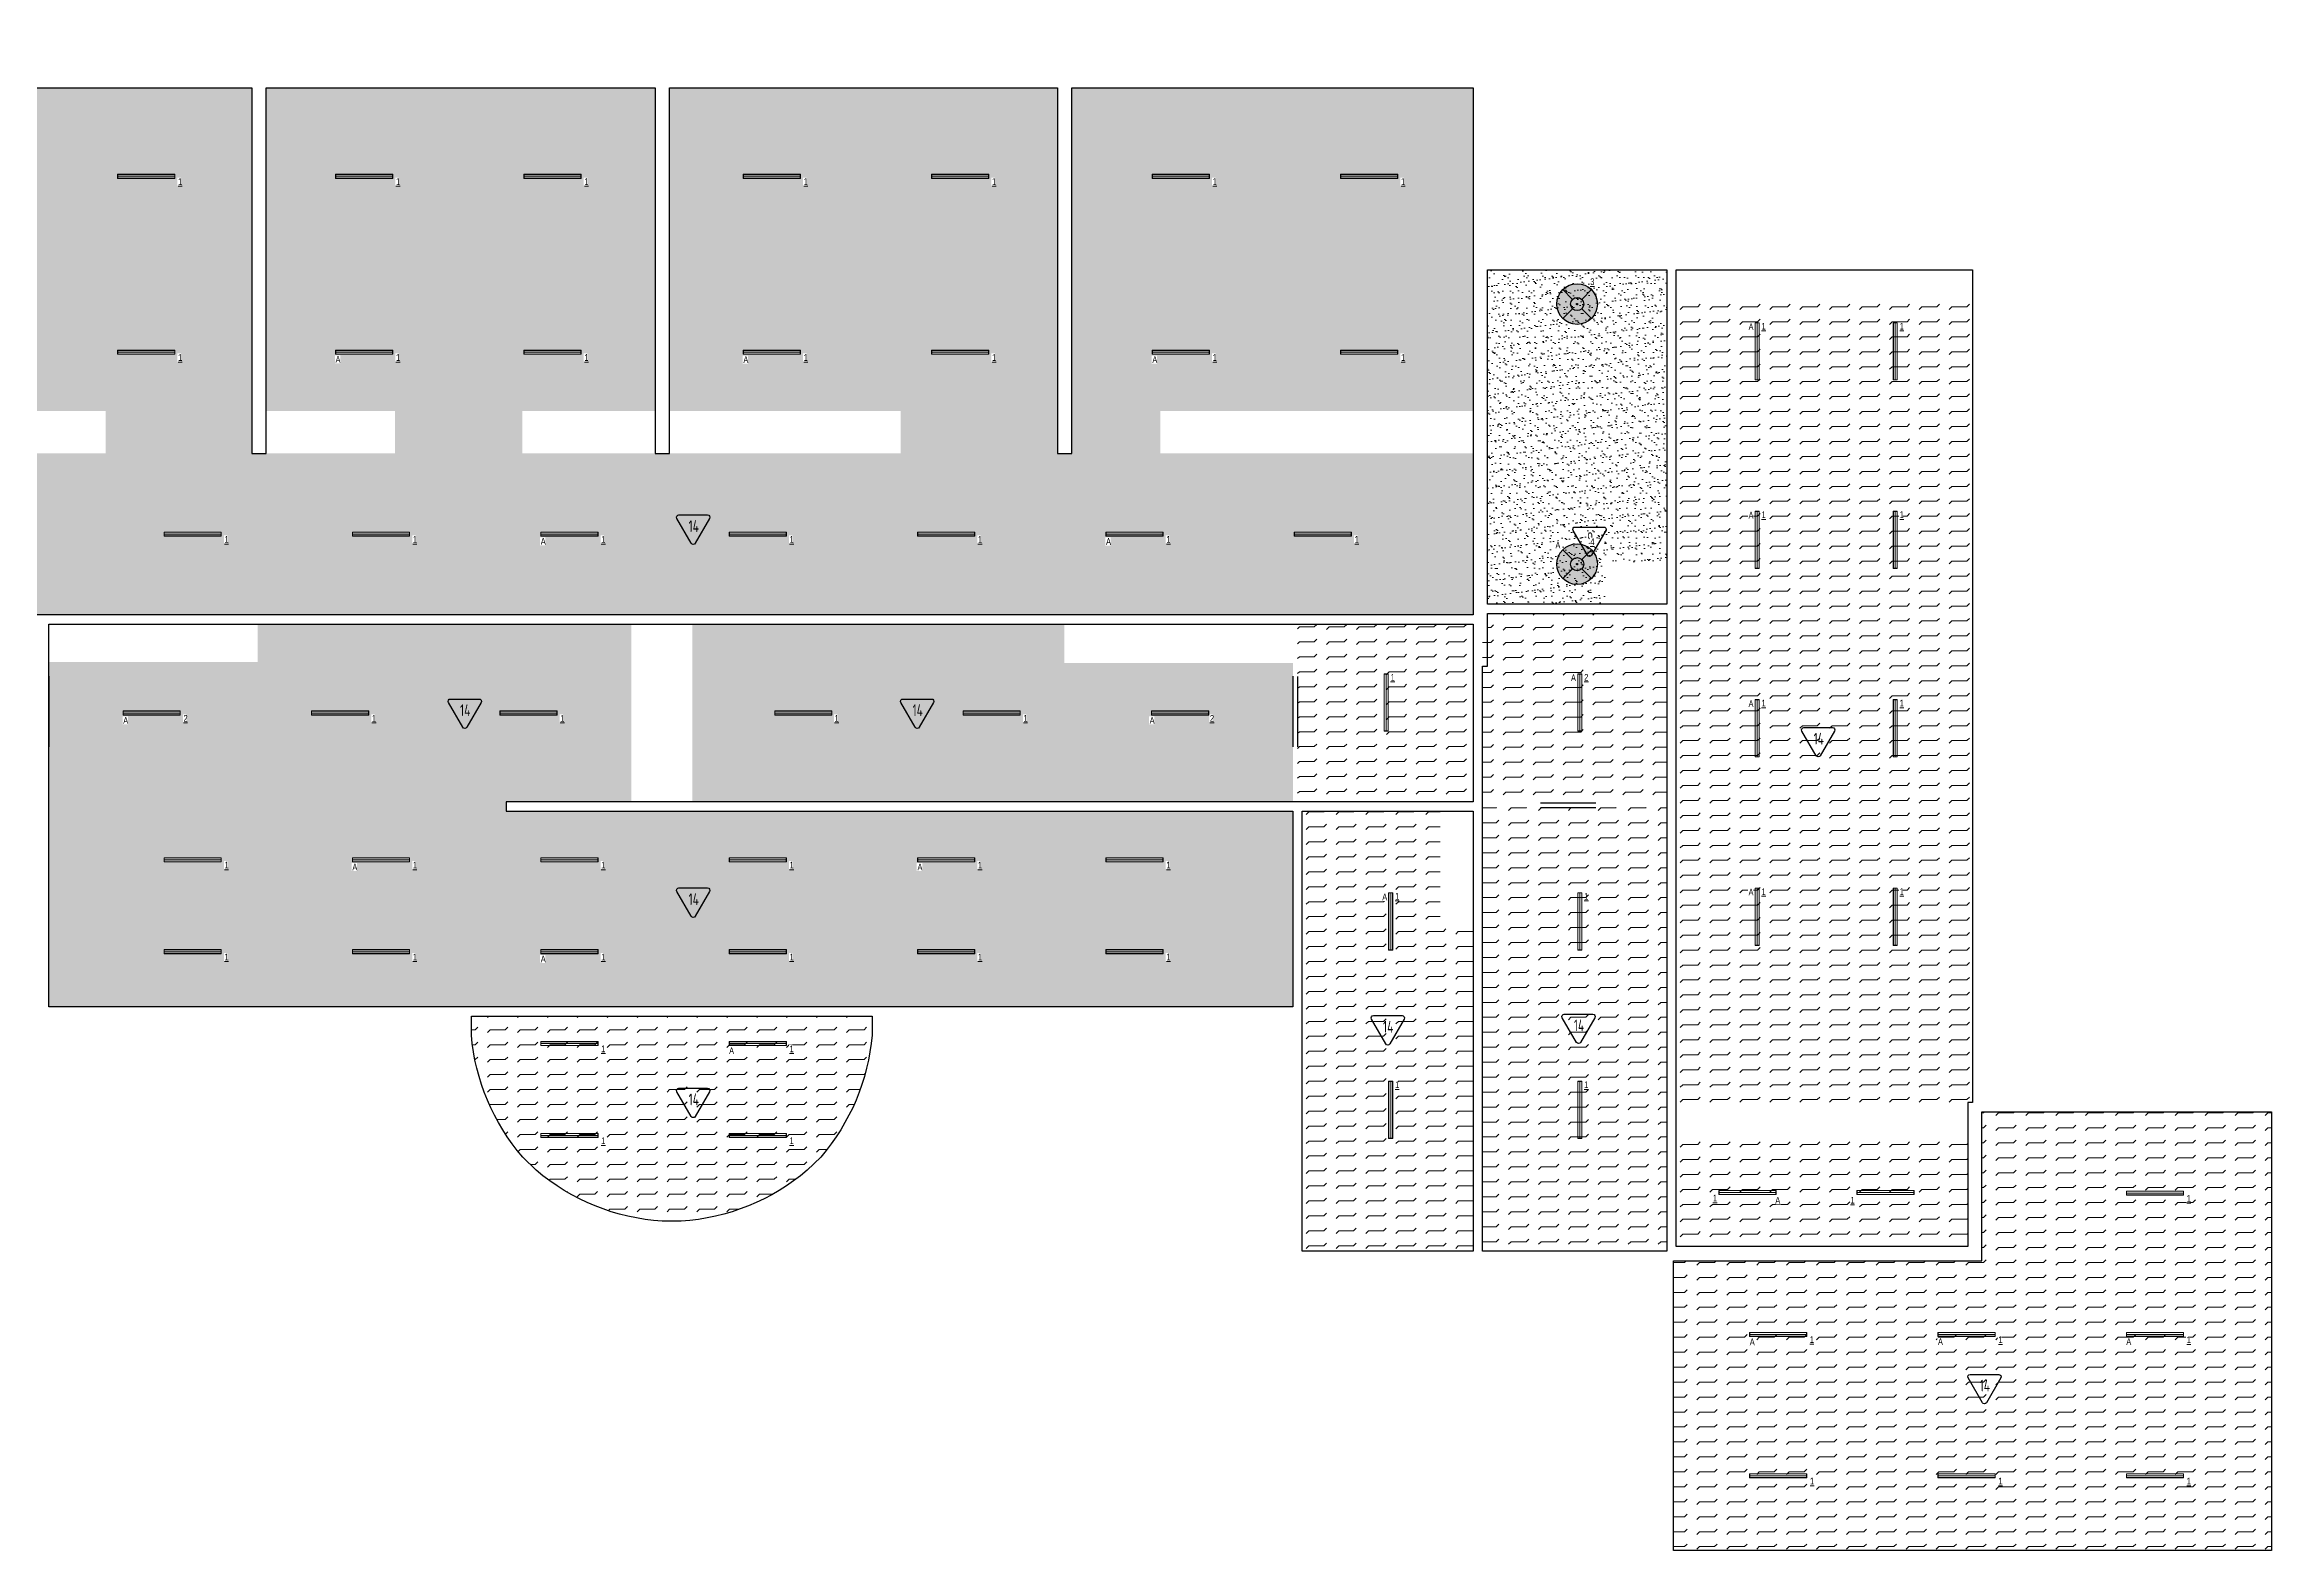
# Model space of a CAD drawing. Header units: millimetres. Extents: x -510890 to 397870, y -45599 to 141350.
# Drawn here: x 350581 to 397870, y 55306 to 87269 of the extents above; entities that cross this region are included whole.
import ezdxf

# ---------------------------------------------------------------- set-up
doc = ezdxf.new("R2010")
doc.units = ezdxf.units.MM
for name, color, linetype, lineweight in [('_ЭОМ_ОБЩ_Освещение_текст тип светильника', 172, 'Continuous', 50), ('_ЭОМ_светильник А', 1, 'Continuous', 35), ('_ЭОМ_светильник Р', 4, 'Continuous', 35), ('АР_Маркер экспликации', 239, 'Continuous', 13), ('АР_тонкая линия', 250, 'Continuous', 0)]:
    doc.layers.add(name, color=color, linetype=linetype, lineweight=lineweight)
doc.layers.add('X-ref Light Emergency', color=249, linetype='Continuous')
doc.layers.add('АР_Потолок_Покраска', color=7, linetype='Continuous', lineweight=5, true_color=0x007399)
doc.styles.add('ISOCPEUR', font='isocpeur.ttf', dxfattribs={"height": 799.9999999999999})
doc.styles.add('ГОСТ', font='cad.shx', dxfattribs={"width": 0.8})
pattern_1 = [(0, (0, 0), (0, 317.5), [317.5, -317.5]), (45, (317.5, 0), (0, 317.499999467225), [79.375, -290.26280657, 79.375, -449.01280657])]

# ---------------------------------------------------------------- blocks, each defined once
blk = doc.blocks.new('подвесной светильник люстра')
at = {"true_color": 0xf8f6b0, "transparency": 33554687}
h = blk.add_hatch(color=51, dxfattribs=at)
h.dxf.hatch_style = 1
edge = h.paths.add_edge_path()
edge.add_ellipse((0, 0), major_axis=(-431.6666666666836, 0), ratio=0.9999999999999278, start_angle=225.0000000000021, end_angle=314.9999999999979)
edge.add_line((-305.234427212194, 305.234427212194), (-98.99494936611666, 98.99494936611666))
edge.add_ellipse((0, 0), major_axis=(-140.0000000000049, 0), ratio=0.9999999999999304, start_angle=225.000000000002, end_angle=314.999999999998, ccw=False)
edge.add_line((98.99494936612066, 98.99494936611336), (305.2344272121939, 305.2344272121939))
edge = h.paths.add_edge_path()
edge.add_ellipse((0, 0), major_axis=(-140.0000000000049, 0), ratio=0.9999999999999304, start_angle=314.999999999998, end_angle=405.000000000002, ccw=False)
edge.add_line((-98.99494936611666, 98.99494936611666), (-305.234427212194, 305.234427212194))
edge.add_ellipse((0, 0), major_axis=(-431.6666666666836, 0), ratio=0.9999999999999278, start_angle=314.9999999999979, end_angle=405.0000000000014)
edge.add_line((-305.2344272121976, -305.2344272121903), (-98.99494936611669, -98.99494936611666))
edge = h.paths.add_edge_path()
edge.add_ellipse((0, 0), major_axis=(-140.0000000000049, 0), ratio=0.9999999999999304, start_angle=405.000000000002, end_angle=494.999999999998, ccw=False)
edge.add_line((-98.99494936611664, -98.99494936611677), (-305.2344272121976, -305.2344272121903))
edge.add_ellipse((0, 0), major_axis=(-431.6666666666836, 0), ratio=0.9999999999999278, start_angle=405.0000000000014, end_angle=494.9999999999979)
edge.add_line((305.234427212194, -305.234427212194), (98.99494936611669, -98.99494936611666))
edge = h.paths.add_edge_path()
edge.add_ellipse((0, 0), major_axis=(-431.6666666666836, 0), ratio=0.9999999999999278, start_angle=494.9999999999979, end_angle=585.0000000000022)
edge.add_line((305.234427212194, 305.2344272121939), (98.99494936612007, 98.99494936611276))
edge.add_ellipse((0, 0), major_axis=(-140.0000000000049, 0), ratio=0.9999999999999304, start_angle=494.999999999998, end_angle=585.000000000002, ccw=False)
edge.add_line((98.99494936611674, -98.99494936611666), (305.2344272121939, -305.234427212194))
edge = h.paths.add_edge_path()
edge.add_ellipse((0, 0), major_axis=(-140.0000000000049, 0), ratio=0.9999999999999304, start_angle=494.999999999998, end_angle=585.0000000000019)
edge.add_ellipse((0, 0), major_axis=(-140.0000000000049, 0), ratio=0.9999999999999304, start_angle=225.000000000002, end_angle=314.999999999998)
edge.add_ellipse((0, 0), major_axis=(-140.0000000000049, 0), ratio=0.9999999999999304, start_angle=314.999999999998, end_angle=405.000000000002)
edge.add_ellipse((0, 0), major_axis=(-140.0000000000049, 0), ratio=0.9999999999999304, start_angle=405.000000000002, end_angle=494.999999999998)
edge = h.paths.add_edge_path(flags=16)
edge.add_ellipse((0, 0), major_axis=(-14.00000000000909, 0), ratio=0.9999999999987021, start_angle=0, end_angle=360)
at = {"color": 0, "linetype": 'ByBlock', "lineweight": -2}
for points in [[(-305.2344272121991, 305.2344272121991), (-98.99494936611154, 98.99494936611154)], [(305.2344272121991, 305.2344272121991), (98.99494936611882, 98.99494936611154)], [(-98.99494936611154, -98.99494936611154), (-305.2344272121918, -305.2344272121845)], [(98.99494936611154, -98.99494936611154), (305.2344272121991, -305.2344272121991)]]:
    blk.add_lwpolyline(points, dxfattribs=at)
for major_axis, ratio, start_param, end_param in [((-431.6666666666836, 0), 0.9999999999999278, 3.926990816987278, 10.21017612416686), ((-140.0000000000049, 0), 0.9999999999999304, 3.926990816987276, 10.21017612416686), ((-140.0000000000049, 0), 0.9999999999999304, 3.926990816987276, 10.21017612416686), ((-14.00000000000909, 0), 0.9999999999987021, 3.926990816987891, 10.21017612416748)]:
    blk.add_ellipse((0, 0), major_axis=major_axis, ratio=ratio, start_param=start_param, end_param=end_param, dxfattribs=at)
blk = doc.blocks.new('A$Cbdfa4545')
at = {"layer": 'АР_тонкая линия', "ltscale": 100}
for p, q in [((30233.74472751317, -14750.00000000007), (30248.74472751323, -3250.000000001528)), ((63258.73840094201, -3250.14180723585), (45804.70225433836, -9098.682458352458)), ((14998.74472751294, -12250.00000000031), (30248.53466865438, -3411.045125142162)), ((30248.53466865426, -3411.045125142104), (45804.70225433836, -9098.682458352458)), ((45804.70225433836, -9098.682458352458), (30233.74472751317, -14750.00000000007)), ((45804.70225433836, -9098.682458352458), (58999.2591413912, -14749.99999999862)), ((248.7447275132872, -23750.00000000012), (14998.74472751294, -12250.00000000031)), ((14998.74472751294, -12250.00000000031), (20998.74472751276, -24231.30850443427)), ((20748.62355814123, -24231.30850443427), (6318.623558140651, -24231.30850443427)), ((6318.623558140651, -24231.30850443427), (18350.94000110985, -35012.42855522729)), ((24778.66900386498, -31665), (18350.94000110985, -35012.42855522729)), ((18350.94000110985, -35012.42855522729), (6318.623558140651, -47915.00000000588)), ((18350.94000110985, -35012.42855522729), (26998.744727513, -38535)), ((18478.61828354694, -39465.007235144), (23133.80445714714, -42390.68553678063))]:
    blk.add_line(p, q, dxfattribs=at)
for points in [[(12248.74472751276, -3816.678536635111), (14998.74472751294, -12250.00000000031)], [(18478.62926937669, -47754.99613795045), (23133.80499407754, -42790.68553678031)]]:
    blk.add_lwpolyline(points, dxfattribs=at)
blk = doc.blocks.new('ORIO LINE')
at = {"color": 0, "linetype": 'ByBlock', "lineweight": -2}
for p, q in [((-593.8284741220996, 84.00000000011642), (621.1715258779004, 84.00025189609732)), ((-593.8284741220996, -4), (-593.8284741220996, 84.00000000011642)), ((-590, 0), (-590, 80.00000000011642)), ((-590, 80.00000000011642), (617.3430517558008, 80.00000000011642)), ((617.3430517558008, 0), (-590, 0)), ((617.3430517558008, 80.00000000011642), (617.3430517558008, 0)), ((621.1715258779004, 84.00025189609732), (621.1715258779004, -3.999748104019091)), ((621.1715258779004, -3.999748104019091), (-593.8284741220996, -4))]:
    blk.add_line(p, q, dxfattribs=at)
blk.add_lwpolyline([(-590, 40.00000000005821), (617.3430517558008, 40.00000000005821)], dxfattribs=at)

msp = doc.modelspace()

# ---------------------------------------------------------------- hatches: boundary and pattern name
at = {"layer": 'АР_Потолок_Покраска'}
h = msp.add_hatch(dxfattribs=at)
h.set_pattern_fill('FLEX', color=256, scale=50)
h.set_pattern_definition([(0, (264334.31722788, 23121.32749225514), (0, 317.5), [317.5, -317.5]), (45, (264651.81722788, 23121.32749225514), (0, 317.499999467225), [79.375, -290.26280657, 79.375, -449.01280657])])
h.paths.add_polyline_path([(346719.6145433907, 79488.46636833821), (351879.1551327999, 79488.46636833822), (351879.1551327999, 78590.32861536831), (346719.6145433907, 78590.32861536831), (346719.6145433907, 75165.68245835253), (380919.6145433905, 75165.68245835253), (380919.6145433905, 78590.32861536846), (374272.4921081078, 78590.32861536846), (374272.4921081078, 79488.48744354918), (380919.6145433905, 79488.48744354921), (380919.6145433905, 86350.68245833341), (372394.6145433905, 86350.68245835253), (372394.6145433905, 78590.3286153684), (372094.6145433889, 78590.32861536846), (372094.6145433905, 86350.68245833834), (363849.6145433907, 86350.68245834294), (363849.6145433907, 79488.46636833821), (368761.0312484704, 79488.46636833822), (368761.0312484704, 78590.32861536846), (360725.9191921474, 78590.32861536846), (360725.9191921474, 79488.46244515486), (363549.6145433907, 79488.46244515489), (363549.6145433907, 86350.6824583431), (355284.6145433906, 86350.68245835253), (355284.6145433906, 79488.46636833822), (358024.5529354192, 79488.46636833821), (358024.5529354191, 78590.32861536839), (354984.6145433891, 78590.32861536846), (354984.6145433906, 86350.68245834789), (346719.6145433906, 86350.68245835253)])
h = msp.add_hatch(dxfattribs=at)
h.set_pattern_fill('AR-SAND', color=256, scale=5)
h.set_pattern_definition([(37.50000000000001, (176502.8380426885, 47614.56216568979), (-8.000156479920228, 244.7066186646712), [0, -193.04, 0, -215.9, 0, -206.375]), (7.499999999999999, (176502.8380426885, 47614.56216568979), (224.7616415690013, 358.4125502841771), [0, -104.14, 0, -173.99, 0, -66.67500000000001]), (327.5, (176346.6280426885, 47614.56216568979), (395.496185120729, 0.718592339272881), [0, -63.5, 0, -228.6, 0, -298.45]), (317.5, (176346.6280426885, 47614.56216568979), (381.7782262361486, 111.4646616286082), [0, -31.75, 0, -149.86, 0, -171.45])])
h.paths.add_polyline_path([(385029.6145433903, 82485.68245835336), (385029.6145433904, 76285.68245835275), (383729.6145433904, 76285.68245835275), (383729.6145433904, 75385.68245835275), (381219.5795989501, 75387.99453768204), (381219.5795989501, 82485.68245835335)])
h = msp.add_hatch(dxfattribs=at)
h.set_pattern_fill('FLEX', color=256, scale=50)
h.set_pattern_definition([(0, (275512.9005840211, 19788.89966871997), (0, 317.5), [317.5, -317.5]), (45, (275830.4005840211, 19788.89966871997), (0, 317.499999467225), [79.375, -290.26280657, 79.375, -449.01280657])])
h.paths.add_polyline_path([(391419.6145433904, 63995.68251066429), (385229.6145433903, 63995.68251066428), (385229.6145433903, 61755.68245835253), (391419.6145433906, 61755.68245835253)])
h.paths.add_polyline_path([(385229.6145433903, 64795.68245835254), (391419.6145433903, 64795.68245835252), (391419.6145433903, 64815.68245835253), (391519.6145433903, 64815.68245835253), (391519.6145433902, 81886.07267392112), (385229.6145433903, 81886.07267392508)])
h = msp.add_hatch(dxfattribs=at)
h.set_pattern_fill('FLEX', color=256, scale=50)
h.set_pattern_definition([(0, (271123.2520767748, 9807.521891561453), (0, 317.5), [317.5, -317.5]), (45, (271440.7520767748, 9807.521891561453), (0, 317.499999467225), [79.375, -290.26280657, 79.375, -449.01280657])])
h.paths.add_polyline_path([(381219.6145433905, 75191.57969687256), (385029.6145433904, 75191.57969687256), (385029.6145433906, 71175.68245835482), (381119.6145433908, 71175.68245836462), (381119.6145433905, 74865.68245835253), (381219.6145433906, 74865.68245835253)])
h = msp.add_hatch(dxfattribs=at)
h.set_pattern_fill('FLEX', color=256, scale=50)
h.set_pattern_definition(pattern_1)
h.paths.add_polyline_path([(355109.6145433905, 74965.68245835253), (355109.6145433905, 74164.47337784703), (350674.6145433901, 74164.47337784704), (350674.6145433902, 66845.68390877527), (377089.5950063271, 66845.68390874869), (377089.6340804539, 70995.68390874863), (360384.6144963732, 70994.74003895279), (360384.6144963733, 71195.68245835803), (377089.6145433908, 71195.68245835253), (377089.6145433902, 74144.47337784855), (372239.6145433904, 74144.47337784855), (372239.6145433905, 74965.68245835252), (364337.1270359615, 74965.68245835252), (364337.1270359615, 71195.74526847103), (363043.094285026, 71195.74526847103), (363043.094285026, 74965.68245835252)])
h = msp.add_hatch(dxfattribs=at)
h.set_pattern_fill('FLEX', color=256, scale=50)
h.set_pattern_definition([(0, (264831.7317683001, 10453.89758967463), (0, 317.5), [317.5, -317.5]), (45, (265149.2317683001, 10453.89758967463), (0, 317.499999467225), [79.375, -290.26280657, 79.375, -449.01280657])])
h.paths.add_polyline_path([(377189.6212333168, 71195.68245835247), (380919.614543391, 71195.68245836292), (380919.6145433904, 74965.68245835754), (377189.6145433904, 74965.6824583525)])
h = msp.add_hatch(dxfattribs=at)
h.set_pattern_fill('FLEX', color=256, scale=50)
h.set_pattern_definition([(0, (267572.6771411505, 8433.487886661547), (0, 317.5), [317.5, -317.5]), (45, (267890.1771411505, 8433.487886661547), (0, 317.499999467225), [79.375, -290.26280657, 79.375, -449.01280657])])
h.paths.add_polyline_path([(380919.6144119329, 70995.68245835247), (380919.6144119328, 68496.6568487873), (380219.8602254839, 68496.6568487873), (380219.8602254839, 70995.68245835249), (377289.6145433906, 70995.68245835253), (377289.6145433902, 61655.68245835253), (380919.6145433905, 61655.68245834266), (380919.6145433905, 70995.68245835249)])
h = msp.add_hatch(dxfattribs=at)
h.set_pattern_fill('FLEX', color=256, scale=50)
h.set_pattern_definition(pattern_1)
edge = h.paths.add_edge_path()
edge.add_line((359644.2019645385, 66645.68245835262), (368154.3310342018, 66645.68245835262))
edge.add_line((368154.3310342019, 66645.68245835262), (368154.3120309346, 66245.68245835269))
edge.add_arc((363599.0676282784, 66636.86418064771), 4572.009919913562, 319.3003668197663, 355.09176521637966, ccw=False)
edge.add_line((367065.2844214894, 63655.48600097137), (366777.5333347123, 63377.62635776804))
edge.add_arc((363825.0702844373, 66830.22683237333), 4542.850217702888, 273.465225404889, 310.5351363091822, ccw=False)
edge.add_line((364099.652549925, 62295.68245835262), (363699.6145433904, 62295.68245835262))
edge.add_arc((363974.1792323657, 66830.23171751833), 4542.85403157886, 229.4653035265435, 266.534999593876, ccw=False)
edge.add_line((361021.7402076769, 63377.60567959772), (360734.0115083291, 63655.47650512587))
edge.add_arc((364200.7380886129, 66638.47642969509), 4573.454026490909, 184.926953863242, 220.7108716896914, ccw=False)
edge.add_line((359644.1829612713, 66245.6824583527), (359644.2019645385, 66645.68245835262))
h = msp.add_hatch(dxfattribs=at)
h.set_pattern_fill('FLEX', color=256, scale=50)
h.set_pattern_definition([(0, (277139.3437806689, -2081.679696277832), (0, 317.5), [317.5, -317.5]), (45, (277456.8437806689, -2081.679696277832), (0, 317.499999467225), [79.375, -290.26280657, 79.375, -449.01280657])])
h.paths.add_polyline_path([(385169.6145433905, 61455.68245835249), (391719.6145433902, 61455.68245835248), (391719.6145433902, 64615.68245835253), (397869.9845986133, 64615.68245834264), (397869.6145433905, 55305.68245835253), (385169.6145433905, 55305.68245834272)])

# ---------------------------------------------------------------- linework, layer by layer
for points in [[(372394.6145433905, 86350.68245835253), (380919.6145433905, 86350.68245833341), (380919.6145433905, 75165.68245835253), (346719.6145433907, 75165.68245835253), (346719.6145433906, 86350.68245835253), (354984.6145433906, 86350.68245834789), (354984.6145433891, 78590.32861536846), (355284.6145433906, 78590.3286153684), (355284.6145433906, 86350.68245835253), (363549.6145433907, 86350.6824583431), (363549.6145433907, 78590.32861536846), (363849.6145433907, 78590.32861536846), (363849.6145433907, 86350.68245834294), (372094.6145433905, 86350.68245833834), (372094.6145433889, 78590.32861536846), (372394.6145433905, 78590.3286153684)], [(385029.6145433903, 82485.68245835336), (385029.5795989501, 75387.99453768204), (381219.5795989501, 75387.99453768204), (381219.5795989501, 82485.68245835335)], [(385229.6145433903, 82485.68245835253), (391519.6145433902, 82485.68245834857), (391519.6145433903, 64815.68245835253), (391419.6145433903, 64815.68245835253), (391419.6145433906, 61755.68245835253), (385229.6145433903, 61755.68245835253)], [(381219.6145433905, 75191.57969687256), (385029.6145433904, 75191.57969687256), (385029.6145433905, 61655.68245834272), (381119.6145433907, 61655.68245835253), (381119.6145433905, 74076.1647446446), (381219.6145433906, 74076.1647446446)], [(350674.6145433901, 74965.68245835253), (380919.6145433904, 74965.6824583525), (380919.614543391, 71195.68245835253), (360384.6144963733, 71195.68245835803), (360384.6144963732, 70994.74003895279), (377089.6340804539, 70995.68390874863), (377089.5950063271, 66845.68390874869), (350674.6145433902, 66845.68390877527)], [(377289.6145433906, 70995.68245835253), (380919.6145433905, 70995.68245835249), (380919.6145433905, 61655.68245834266), (377289.6145433902, 61655.68245835253)], [(385169.6145433905, 61455.68245835249), (391719.6145433902, 61455.68245835248), (391719.6145433902, 64615.68245835253), (397869.9845986133, 64615.68245834264), (397869.6145433905, 55305.68245835253), (385169.6145433905, 55305.68245834272)]]:
    msp.add_lwpolyline(points, close=True)
for points in [[(364053.6120840397, 77284.30097532351), (364659.830024769, 77284.30097532328, -0.5773494962845065), (364703.1312738859, 77209.30121262764), (364400.0223893694, 76684.30122441947, -0.5773541042744643), (364313.4195613579, 76684.30122441947), (364010.3108993942, 77209.30082715614, -0.5773491286020777), (364053.6120840397, 77284.30097532351, -1.710881644036777e-06)], [(383083.5456096511, 77028.5389175046), (383689.7635503805, 77028.53891750437, -0.5773494962845065), (383733.0647994974, 76953.53915480874), (383429.9559149808, 76428.53916660056, -0.5773541042744643), (383343.3530869693, 76428.53916660056), (383040.2444250056, 76953.53876933723, -0.5773491286020777), (383083.5456096511, 77028.5389175046, -1.710881644036777e-06)], [(359201.557004952, 73377.77330338219), (359807.7749456814, 73377.77330338195, -0.5773494962845065), (359851.0761947983, 73302.77354068632), (359547.9673102818, 72777.77355247815, -0.5773541042744643), (359461.3644822703, 72777.77355247815), (359158.2558203065, 73302.77315521482, -0.5773491286020777), (359201.557004952, 73377.77330338219, -1.710881644036777e-06)], [(368810.0945062639, 73377.77330338219), (369416.3124469933, 73377.77330338195, -0.5773494962845065), (369459.6136961101, 73302.77354068632), (369156.5048115936, 72777.77355247815, -0.5773541042744643), (369069.9019835821, 72777.77355247815), (368766.7933216184, 73302.77315521482, -0.5773491286020777), (368810.0945062639, 73377.77330338219, -1.710881644036777e-06)], [(387943.2503979809, 72772.973382908), (388549.4683387102, 72772.97338290777, -0.5773494962845065), (388592.7695878271, 72697.97362021214), (388289.6607033106, 72172.97363200397, -0.5773541042744643), (388203.0578752991, 72172.97363200397), (387899.9492133353, 72697.97323474064, -0.5773491286020777), (387943.2503979809, 72772.973382908, -1.710881644036777e-06)], [(364053.6120840397, 69366.50006239334), (364659.830024769, 69366.50006239311, -0.5773494962845065), (364703.1312738859, 69291.50029969748), (364400.0223893694, 68766.5003114893, -0.5773541042744643), (364313.4195613579, 68766.5003114893), (364010.3108993942, 69291.49991422598, -0.5773491286020777), (364053.6120840397, 69366.50006239334, -1.710881644036777e-06)], [(382852.8879339691, 66687.72734844899), (383459.1058746985, 66687.72734844875, -0.5773494962845065), (383502.4071238154, 66612.72758575312), (383199.2982392989, 66087.72759754494, -0.5773541042744643), (383112.6954112874, 66087.72759754494), (382809.5867493236, 66612.72720028162, -0.5773491286020777), (382852.8879339691, 66687.72734844899, -1.710881644036777e-06)], [(378801.275240442, 66658.84368929788), (379407.4931811713, 66658.84368929765, -0.5773494962845065), (379450.7944302882, 66583.84392660201), (379147.6855457717, 66058.84393839384, -0.5773541042744643), (379061.0827177602, 66058.84393839384), (378757.9740557965, 66583.84354113051, -0.5773491286020777), (378801.275240442, 66658.84368929788, -1.710881644036777e-06)], [(364053.6120840397, 65116.88814817541), (364659.830024769, 65116.88814817517, -0.5773494962845065), (364703.1312738859, 65041.88838547954), (364400.0223893694, 64516.88839727137, -0.5773541042744643), (364313.4195613579, 64516.88839727137), (364010.3108993942, 65041.88800000804, -0.5773491286020777), (364053.6120840397, 65116.88814817541, -1.710881644036777e-06)], [(391471.1587196022, 59042.13030696879), (392077.3766603316, 59042.13030696855, -0.5773494962845065), (392120.6779094485, 58967.13054427292), (391817.5690249319, 58442.13055606475, -0.5773541042744643), (391730.9661969204, 58442.13055606475), (391427.8575349567, 58967.13015880142, -0.5773491286020777), (391471.1587196022, 59042.13030696879, -1.710881644036777e-06)]]:
    msp.add_lwpolyline(points, format="xyb")
at = {"ltscale": 1000}
for points in [[(350674.6145433905, 73865.68245835247), (350674.6145433905, 72365.68245835247)], [(377089.6145433905, 73865.68245835147), (377089.6145433905, 72365.6824583515)], [(377189.6145433914, 73855.6824583515), (377189.6145433914, 72365.68245835147)], [(382349.6145433902, 71175.68245835973), (383519.6145433902, 71175.68245835973)], [(382349.6145433902, 71075.68245835973), (383519.6145433902, 71075.68245835973)]]:
    msp.add_lwpolyline(points, dxfattribs=at)
msp.add_lwpolyline([(359644.2019645385, 66645.68245835262), (368154.3310342019, 66645.68245835262), (368154.3120309346, 66245.68245835269, -0.1574515455068988), (367065.2844214894, 63655.48600097137), (366777.5333347122, 63377.62635776804, -0.163173492051166), (364099.652549925, 62295.68245835262), (363699.6145433904, 62295.68245835262, -0.1631725296893247), (361021.7402076769, 63377.60567959772), (360734.0115083291, 63655.47650512587, -0.1574180963524913), (359644.1829612713, 66245.6824583527)], format="xyb", close=True)

# ---------------------------------------------------------------- block references
at = {"layer": '_ЭОМ_светильник А', "color": 18, "lineweight": 18, "ltscale": 100, "true_color": 0x000000}
for p, rotation in [((386988.793957304, 80743.14840382346), 89.99999999999991), ((357381.69064936, 80778.5617456923), 179.9999999999999), ((366039.3223768096, 80778.5617456923), 179.9999999999999), ((374724.1730964552, 80778.5617456923), 179.9999999999999), ((386988.793957304, 76743.14840382346), 89.99999999999991), ((361740.1944846656, 76918.00553685825), 179.9999999999999), ((373740.1944846656, 76918.00553685825), 179.9999999999999), ((383222.114549603, 73291.30238723944), 89.99999999999991), ((386988.793957304, 72743.14840382346), 89.99999999999991), ((352870.2039635644, 73120.68245835498), 179.9999999999999), ((366707.5045921576, 73120.68245835498), 179.9999999999999), ((357740.1944846657, 70004.62914295832), 179.9999999999999), ((369740.1944846657, 70004.6293948543), 179.9999999999999), ((379207.1145433903, 68643.14840381758), 89.99999999999991), ((386988.793957304, 68743.14840382346), 89.99999999999991), ((361740.1944846657, 68054.68413038447), 179.9999999999999), ((365740.1948889318, 66104.73886591473), 179.9999999999999)]:
    msp.add_blockref('ORIO LINE', p, dxfattribs=dict(at, rotation=rotation))
msp.add_blockref('подвесной светильник люстра', (383124.6015030004, 76241.16141035323), dxfattribs=at)
at = {"layer": '_ЭОМ_светильник А', "color": 18, "lineweight": 18, "ltscale": 100, "true_color": 0x000000, "xscale": -1}
msp.add_blockref('ORIO LINE', (386757.3078875932, 62862.96437132056), dxfattribs=at)
at = {"layer": '_ЭОМ_светильник А', "color": 18, "lineweight": 18, "ltscale": 100, "true_color": 0x000000, "xscale": -1, "rotation": 180}
for p in [(387382.2878486311, 59930.58401375604), (391382.2878486311, 59930.58401375604), (395382.2878486311, 59930.58401375604)]:
    msp.add_blockref('ORIO LINE', p, dxfattribs=at)
at = {"layer": '_ЭОМ_светильник Р', "color": 18, "lineweight": 18, "true_color": 0x000000}
for p, rotation in [((352754.6075546262, 84511.99839658316), 179.9999999999999), ((357381.69064936, 84511.99839658316), 179.9999999999999), ((361381.69064936, 84511.99839658316), 179.9999999999999), ((366039.3223768096, 84511.99839658316), 179.9999999999999), ((370039.3223768096, 84511.99839658316), 179.9999999999999), ((374724.1730964552, 84511.99839658316), 179.9999999999999), ((378724.1730964552, 84511.99839658316), 179.9999999999999), ((389920.5926912476, 80743.14840382346), 89.99999999999991), ((352754.6075546262, 80778.5617456923), 179.9999999999999), ((361381.69064936, 80778.5617456923), 179.9999999999999), ((370039.3223768096, 80778.5617456923), 179.9999999999999), ((378724.1730964552, 80778.5617456923), 179.9999999999999), ((389920.5926912476, 76743.14840382346), 89.99999999999991), ((353740.1944846656, 76918.00553685825), 179.9999999999999), ((357740.1944846656, 76918.00553685825), 179.9999999999999), ((365740.1944846656, 76918.00553685825), 179.9999999999999), ((369740.1944846656, 76918.00553685825), 179.9999999999999), ((377740.1944846656, 76918.00553685825), 179.9999999999999), ((379110.8918192377, 73291.30238723938), 89.99999999999991), ((389920.5926912476, 72743.14840382346), 89.99999999999991), ((356870.2039635644, 73120.68245835498), 179.9999999999999), ((360870.2039635644, 73120.68245835498), 179.9999999999999), ((370707.5045921576, 73120.68245835498), 179.9999999999999), ((374707.5045921576, 73120.68245835498), 179.9999999999999), ((353740.1944846657, 70004.62914295832), 179.9999999999999), ((361740.1944846657, 70004.6293948543), 179.9999999999999), ((365740.1944846657, 70004.6293948543), 179.9999999999999), ((373740.1944846657, 70004.6293948543), 179.9999999999999), ((383222.114549603, 68643.14840381758), 89.99999999999991), ((389920.5926912476, 68743.14840382346), 89.99999999999991), ((353740.1944846657, 68054.68413038447), 179.9999999999999), ((357740.1944846657, 68054.68413038447), 179.9999999999999), ((365740.1944846657, 68054.68413038447), 179.9999999999999), ((369740.1944846657, 68054.68413038447), 179.9999999999999), ((373740.1944846657, 68054.68413038447), 179.9999999999999), ((361740.1948889318, 66104.73886591473), 179.9999999999999), ((379207.1145433903, 64643.14840381758), 89.99999999999991), ((383222.114549603, 64643.14840381758), 89.99999999999991), ((361740.1952931979, 64154.79360144497), 179.9999999999999), ((365740.1952931979, 64154.79360144497), 179.9999999999999)]:
    msp.add_blockref('ORIO LINE', p, dxfattribs=dict(at, rotation=rotation))
at = {"layer": '_ЭОМ_светильник Р', "color": 18, "lineweight": 18, "ltscale": 100, "true_color": 0x000000}
msp.add_blockref('подвесной светильник люстра', (383124.6263557855, 81761.1957402346), dxfattribs=at)
at = {"layer": '_ЭОМ_светильник Р', "color": 18, "lineweight": 18, "true_color": 0x000000, "xscale": -1, "rotation": 180}
for p in [(389661.763569781, 62942.96437132068), (395382.2884705965, 62930.5840137559), (387382.2872266657, 56930.58401375616), (391382.2872266657, 56930.58401375616), (395382.2872266657, 56930.58401375616)]:
    msp.add_blockref('ORIO LINE', p, dxfattribs=at)
at = {"layer": 'X-ref Light Emergency', "linetype": 'ByBlock', "ltscale": 40}
for p in [(383124.6263557854, 81761.19574023463), (383124.6015030004, 76241.16141035325)]:
    msp.add_blockref('подвесной светильник люстра', p, dxfattribs=at)
at = {"layer": 'X-ref Light Emergency', "color": 18, "linetype": 'ByBlock', "lineweight": 18, "ltscale": 40, "true_color": 0x000000}
for p in [(383124.6263557855, 81761.1957402346), (383124.6015030004, 76241.16141035323)]:
    msp.add_blockref('подвесной светильник люстра', p, dxfattribs=at)

# ---------------------------------------------------------------- texts
at = {"char_height": 250, "width": 294.3337657886732, "attachment_point": 1, "style": 'ISOCPEUR'}
for s, insert in [('{\\W0.7;14}', (364256.6971194381, 77172.21893980436)), ('{\\W0.7;9}', (383337.2378477788, 76916.45688198545)), ('{\\W0.7;14}', (359404.6420403505, 73265.69126786303)), ('{\\W0.7;14}', (369013.1795416623, 73265.69126786303)), ('{\\W0.7;14}', (388146.3354333793, 72660.89134738885)), ('{\\W0.7;14}', (364256.6971194381, 69254.41802687419)), ('{\\W0.7;14}', (379004.3602758404, 66546.76165377873)), ('{\\W0.7;14}', (383055.9729693676, 66575.64531292983)), ('{\\W0.7;14}', (364256.6971194381, 65004.80611265625)), ('{\\W0.7;14}', (391674.2437550006, 58930.04827144963))]:
    msp.add_mtext(s, dxfattribs=dict(at, insert=insert))

# ---------------------------------------------------------------- next in the draw order: texts
at = {"layer": '_ЭОМ_ОБЩ_Освещение_текст тип светильника', "color": 18, "lineweight": 18, "ltscale": 40, "true_color": 0x000000, "char_height": 142.1875, "style": 'ГОСТ', "bg_fill": 3, "box_fill_scale": 1.1, "bg_fill_color": 256, "bg_fill_transparency": 0}
for s, insert, width, attachment_point in [('{\\L1}', (353416.8824862212, 84430.90102310624), 46.11787112470488, 1), ('{\\L1}', (358043.965580955, 84430.90102310624), 46.11787112470488, 1), ('{\\L1}', (362043.965580955, 84430.90102310624), 46.11787112470488, 1), ('{\\L1}', (366701.5973084046, 84430.90102310624), 46.11787112470488, 1), ('{\\L1}', (370701.5973084046, 84430.90102310624), 46.11787112470488, 1), ('{\\L1}', (375386.4480280502, 84430.90102310624), 46.11787112470488, 1), ('{\\L1}', (379386.4480280502, 84430.90102310624), 46.11787112470488, 1), ('{\\L3}', (383405.998129159, 82306.69599797303), 55.871829552576, 1), ('{\\L1}', (387043.5626729655, 81362.00876657761), 46.11787112470488, 1), ('{\\L1}', (389975.3614069091, 81362.00876657761), 46.11787112470488, 1), ('{\\L1}', (353416.8824862212, 80697.46437221539), 46.11787112470488, 1), ('{\\L1}', (358043.965580955, 80697.46437221539), 46.11787112470488, 1), ('{\\L1}', (362043.965580955, 80697.46437221539), 46.11787112470488, 1), ('{\\L1}', (366701.5973084046, 80697.46437221539), 46.11787112470488, 1), ('{\\L1}', (370701.5973084046, 80697.46437221539), 46.11787112470488, 1), ('{\\L1}', (375386.4480280502, 80697.46437221539), 46.11787112470488, 1), ('{\\L1}', (379386.4480280502, 80697.46437221539), 46.11787112470488, 1), ('{\\L1}', (387043.5626729655, 77362.00876657761), 46.11787112470488, 1), ('{\\L1}', (389975.3614069091, 77362.00876657761), 46.11787112470488, 1), ('{\\L1}', (354402.4694162605, 76836.90816338133), 46.11787112470488, 1), ('{\\L1}', (358402.4694162605, 76836.90816338133), 46.11787112470488, 1), ('{\\L1}', (362402.4694162605, 76836.90816338133), 46.11787112470488, 1), ('{\\L1}', (366402.4694162605, 76836.90816338133), 46.11787112470488, 1), ('{\\L1}', (370402.4694162605, 76836.90816338133), 46.11787112470488, 1), ('{\\L1}', (374402.4694162605, 76836.90816338133), 46.11787112470488, 1), ('{\\L1}', (378402.4694162605, 76836.90816338133), 46.11787112470488, 1), ('{\\L4}', (383405.973276374, 76786.66166809166), 55.871829552576, 1), ('{\\L1}', (379165.6605348992, 73910.16274999353), 46.11787112470488, 1), ('{\\L2}', (383276.8832652645, 73910.16274999359), 46.11787112470488, 1), ('{\\L1}', (387043.5626729655, 73362.00876657761), 46.11787112470488, 1), ('{\\L1}', (389975.3614069091, 73362.00876657761), 46.11787112470488, 1), ('{\\L2}', (353532.4788951594, 73039.58508487805), 46.11787112470488, 1), ('{\\L1}', (357532.4788951594, 73039.58508487805), 46.11787112470488, 1), ('{\\L1}', (361532.4788951594, 73039.58508487805), 46.11787112470488, 1), ('{\\L1}', (367357.3508108919, 73039.58508487805), 46.11787112470488, 1), ('{\\L1}', (371369.7795237526, 73039.58508487805), 46.11787112470488, 1), ('{\\L2}', (375328.9534230604, 73039.58508487805), 46.11787112470488, 1), ('{\\L1}', (354402.4694162607, 69923.5317694814), 46.11787112470488, 1), ('{\\L1}', (358402.4694162607, 69923.5317694814), 46.11787112470488, 1), ('{\\L1}', (362402.4694162607, 69923.53202137738), 46.11787112470488, 1), ('{\\L1}', (366402.4694162607, 69923.53202137738), 46.11787112470488, 1), ('{\\L1}', (370402.4694162607, 69923.53202137738), 46.11787112470488, 1), ('{\\L1}', (374402.4694162607, 69923.53202137738), 46.11787112470488, 1), ('{\\L1}', (379261.8832590518, 69262.00876657173), 46.11787112470488, 1), ('{\\L1}', (383276.8832652645, 69262.00876657173), 46.11787112470488, 1), ('{\\L1}', (387043.5626729655, 69362.00876657761), 46.11787112470488, 1), ('{\\L1}', (389975.3614069091, 69362.00876657761), 46.11787112470488, 1), ('{\\L1}', (354402.4694162607, 67973.58675690755), 46.11787112470488, 1), ('{\\L1}', (358402.4694162607, 67973.58675690755), 46.11787112470488, 1), ('{\\L1}', (362402.4694162607, 67973.58675690755), 46.11787112470488, 1), ('{\\L1}', (366402.4694162607, 67973.58675690755), 46.11787112470488, 1), ('{\\L1}', (370402.4694162607, 67973.58675690755), 46.11787112470488, 1), ('{\\L1}', (374402.4694162607, 67973.58675690755), 46.11787112470488, 1), ('{\\L1}', (362402.4698205267, 66023.6414924378), 46.11787112470488, 1), ('{\\L1}', (366402.4698205267, 66023.6414924378), 46.11787112470488, 1), ('{\\L1}', (379261.8832590518, 65262.00876657173), 46.11787112470488, 1), ('{\\L1}', (383276.8832652645, 65262.00876657173), 46.11787112470488, 1), ('{\\L1}', (362402.4702247929, 64073.69622796804), 46.11787112470488, 1), ('{\\L1}', (366402.4702247929, 64073.69622796804), 46.11787112470488, 1), ('{\\L1}', (386097.2330471762, 62855.97985354532), 46.11787112470488, 3), ('{\\L1}', (389017.4519844294, 62810.94059331279), 46.11787112470488, 3), ('{\\L1}', (396071.9064539472, 62849.486388383), 46.11787112470488, 1), ('{\\L1}', (388068.0773578598, 59853.48664027912), 46.11787112470488, 1), ('{\\L1}', (392071.9058319819, 59849.48638838314), 46.11787112470488, 1), ('{\\L1}', (396071.9058319819, 59849.48638838314), 46.11787112470488, 1), ('{\\L1}', (388071.9052100165, 56849.48638838326), 46.11787112470488, 1), ('{\\L1}', (392071.9052100165, 56849.48664974919), 46.11787112470488, 1), ('{\\L1}', (396071.9052100165, 56849.48638838326), 46.11787112470488, 1)]:
    msp.add_mtext(s, dxfattribs=dict(at, insert=insert, width=width, attachment_point=attachment_point))
at = {"layer": '_ЭОМ_светильник А', "color": 18, "lineweight": 18, "ltscale": 100, "true_color": 0x000000, "char_height": 142.1875, "width": 86.04374658316377, "style": 'ГОСТ', "bg_fill": 3, "box_fill_scale": 1.1, "bg_fill_color": 256, "bg_fill_transparency": 0}
for insert, attachment_point in [((356759.8774496792, 80656.5955826322), 1), ((365421.3376512509, 80652.59583452818), 1), ((374106.1883708966, 80652.59583452818), 1), ((361118.3812849848, 76796.03937379815), 1), ((373122.2097591069, 76792.03962569413), 1), ((382664.8139668876, 76716.00297708288), 1), ((352252.2192380058, 72994.71654719085), 1), ((374048.6937659068, 72994.71654719085), 1), ((357118.3812849849, 69882.66297989822), 1), ((369118.3812849849, 69882.6632317942), 1), ((361118.3812849849, 67932.71796732437), 1), ((365118.381689251, 65982.77270285462), 1), ((387438.8183667595, 62809.76296701259), 3), ((386791.6461748282, 59804.61810259192), 1), ((390787.8177007061, 59808.61810259192), 1), ((394787.8177007061, 59808.61810259192), 1)]:
    msp.add_mtext('А', dxfattribs=dict(at, insert=insert, attachment_point=attachment_point))

# ---------------------------------------------------------------- next in the draw order: hatches: boundary and pattern name
at = {"layer": 'АР_Потолок_Покраска'}
h = msp.add_hatch(dxfattribs=at)
h.set_pattern_fill('FLEX', color=256, scale=50)
h.set_pattern_definition([(0, (271234.8837842522, 12329.18127572344), (0, 317.5), [317.5, -317.5]), (45, (271552.3837842522, 12329.18127572344), (0, 317.499999467225), [79.375, -290.26280657, 79.375, -449.01280657])])
h.paths.add_polyline_path([(381119.6160796102, 71075.6824583525), (385029.6145433902, 71075.68245835262), (385029.6145433903, 61655.68245835253), (381119.6130071713, 61655.68245835253)])

# ---------------------------------------------------------------- next in the draw order: block references
at = {"layer": 'АР_Маркер экспликации', "ltscale": 100}
msp.add_blockref('A$Cbdfa4545', (323124.552935419, 130600.6824583584), dxfattribs=at)

# ---------------------------------------------------------------- next in the draw order: texts
at = {"layer": '_ЭОМ_светильник А', "color": 18, "lineweight": 18, "ltscale": 100, "true_color": 0x000000, "char_height": 142.1875, "width": 86.04374658316377, "attachment_point": 1, "style": 'ГОСТ', "bg_fill": 3, "box_fill_scale": 1.1, "bg_fill_color": 256, "bg_fill_transparency": 0}
for insert in [(386766.0603798394, 81351.29925201394), (386766.0603798394, 77351.29925201394), (382995.3807202425, 73899.45323542986), (386766.0603798394, 73351.29925201394), (378988.3812178217, 69247.47077788596), (386766.0603798394, 69351.29925201394)]:
    msp.add_mtext('А', dxfattribs=dict(at, insert=insert))

doc.saveas('drawing.dxf')
